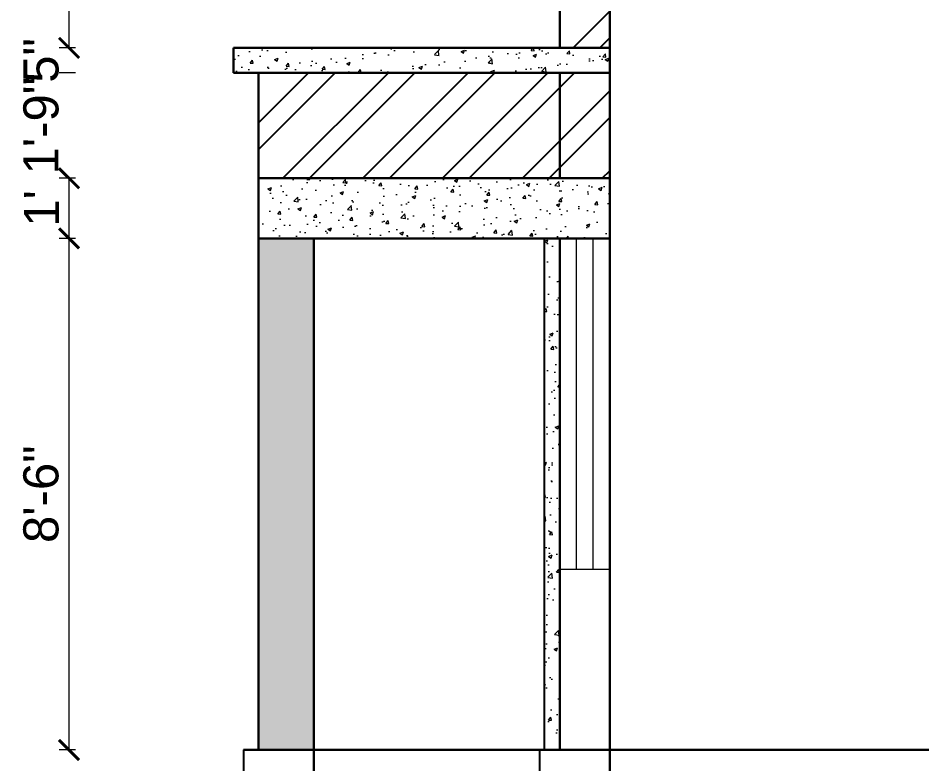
# Model space of a CAD drawing. Header units: inches. Extents: x -6800 to 96653, y -25814 to 17379.
# Drawn here: x 11025.7 to 11205.9, y -12571.9 to -12423.1 of the extents above; entities that cross this region are included whole.
import ezdxf

# ---------------------------------------------------------------- set-up
doc = ezdxf.new("R2010")
doc.units = ezdxf.units.IN
doc.header["$MEASUREMENT"] = 0
doc.header["$PDMODE"] = 34
for name, color, linetype, lineweight in [('Col ele', 50, 'Continuous', 25), ('dimension', 50, 'Continuous', 20), ('dimension @ 1', 50, 'Continuous', 20), ('Footing', 50, 'Continuous', 20), ('Hatch', 161, 'Continuous', 5), ('Wall', 90, 'Continuous', 30), ('Win ele', 211, 'Continuous', 15)]:
    doc.layers.add(name, color=color, linetype=linetype, lineweight=lineweight)
doc.styles.get("Standard").update_dxf_attribs({"font": 'arial.ttf'})
doc.dimstyles.get("Standard").update_dxf_attribs({"dimtxt": 7, "dimasz": 4, "dimexe": 2, "dimexo": 2, "dimgap": 2, "dimtad": 1, "dimdec": 0, "dimzin": 0, "dimdsep": 46, "dimlunit": 4, "dimtxsty": 'Standard', "dimblk": 'ARCHTICK', "dimcen": 0.25, "dimclrd": 256, "dimclre": 256, "dimclrt": 256, "dimadec": 0, "dimazin": 0, "dimtfac": 1, "dimtdec": 0, "dimtofl": 0, "dimtmove": 0, "dimatfit": 3, "dimfxl": 1, "dimfxlon": 1, "dimtolj": 1, "dimtzin": 0, "dimlwd": -1, "dimlwe": -1, "dimarcsym": 1})
pattern_1 = [(50, (0, 0), (7.1726018, -0.6275213), [0.75, -8.25]), (355, (0, 0), (-1.3875133, 7.5219213), [0.6, -6.6]), (100.451444, (0.598, -0.052), (5.7850885, 6.8944), [0.637402, -7.011421]), (46.1842, (0, 2), (10.6724133, -1.655193), [1.125, -12.375]), (96.635635, (0.889, 1.862), (9.3466195, 9.741186), [0.9561034, -10.5171376]), (351.184164, (0, 2), (9.3466195, 9.741186), [0.9, -9.9]), (21, (1, 1.5), (5.9690705, -4.026189), [0.75, -8.25]), (326, (1, 1.5), (2.4331533, 7.2515005), [0.6, -6.6]), (71.451445, (1.4974, 1.1645), (8.4022238, 3.2253115), [0.637402, -7.011421]), (37.5, (0, 0), (0.12159855, 3.32893854), [0, -6.52, 0, -6.7, 0, -6.625]), (7.5, (0, 0), (2.6306954, 3.9441171), [0, -3.82, 0, -6.37, 0, -2.525]), (327.5, (-2.23, 0), (5.33822436, -0.2255487), [0, -2.5, 0, -7.8, 0, -10.35]), (317.5, (-3.23, 0), (5.8318617, 1.0010498), [0, -3.25, 0, -5.18, 0, -7.35])]

# ---------------------------------------------------------------- blocks, each defined once
blk = doc.blocks.new('_ArchTick')
at = {"color": 0, "linetype": 'ByBlock', "const_width": 0.15}
blk.add_lwpolyline([(-0.5, -0.5), (0.5, 0.5)], dxfattribs=at)
blk = doc.blocks.new('*D723')
at = {"layer": 'Defpoints', "color": 0, "transparency": 16777216}
for p in [(11035.91, -12467.07), (11070.69, -12467.07), (11070.69, -12569.07)]:
    blk.add_point(p, dxfattribs=at)
at = {"layer": 'dimension', "transparency": 16777216}
for p, q in [((11037.16, -12467.07), (11033.91, -12467.07)), ((11035.91, -12569.07), (11035.91, -12467.07)), ((11037.16, -12569.07), (11033.91, -12569.07))]:
    blk.add_line(p, q, dxfattribs=at)
at = {"layer": 'dimension', "transparency": 16777216, "xscale": 4, "yscale": 4, "zscale": 4}
for p, rotation in [((11035.91, -12467.07), 90), ((11035.91, -12569.07), 270)]:
    blk.add_blockref('_ArchTick', p, dxfattribs=dict(at, rotation=rotation))
at = {"layer": 'dimension', "transparency": 16777216, "insert": (11030.34, -12518.07), "char_height": 7, "attachment_point": 5, "rotation": 90}
blk.add_mtext('\\A1;8\'-6"', dxfattribs=at)
blk = doc.blocks.new('*D722')
at = {"layer": 'Defpoints', "color": 0, "transparency": 16777216}
for p in [(11035.91, -12455.07), (11073.69, -12455.07), (11070.69, -12467.07)]:
    blk.add_point(p, dxfattribs=at)
at = {"layer": 'dimension', "transparency": 16777216}
for p, q in [((11037.16, -12455.07), (11033.91, -12455.07)), ((11035.91, -12467.07), (11035.91, -12455.07)), ((11037.16, -12467.07), (11033.91, -12467.07))]:
    blk.add_line(p, q, dxfattribs=at)
at = {"layer": 'dimension', "transparency": 16777216, "xscale": 4, "yscale": 4, "zscale": 4}
for p, rotation in [((11035.91, -12455.07), 90), ((11035.91, -12467.07), 270)]:
    blk.add_blockref('_ArchTick', p, dxfattribs=dict(at, rotation=rotation))
at = {"layer": 'dimension', "transparency": 16777216, "insert": (11030.4, -12461.07), "char_height": 7, "attachment_point": 5, "rotation": 90}
blk.add_mtext("\\A1;1'", dxfattribs=at)
blk = doc.blocks.new('*D721')
at = {"layer": 'Defpoints', "color": 0, "transparency": 16777216}
for p in [(11035.91, -12434.07), (11073.69, -12434.07), (11073.69, -12455.07)]:
    blk.add_point(p, dxfattribs=at)
at = {"layer": 'dimension', "transparency": 16777216}
for p, q in [((11037.16, -12434.07), (11033.91, -12434.07)), ((11037.16, -12455.07), (11033.91, -12455.07))]:
    blk.add_line(p, q, dxfattribs=at)
at = {"layer": 'dimension', "transparency": 16777216, "insert": (11030.34, -12444.57), "char_height": 7, "attachment_point": 5, "rotation": 90}
blk.add_mtext('\\A1;1\'-9"', dxfattribs=at)
blk = doc.blocks.new('*D720')
at = {"layer": 'Defpoints', "color": 0, "transparency": 16777216}
for p in [(11035.91, -12429.07), (11068.69, -12429.07), (11073.69, -12434.07)]:
    blk.add_point(p, dxfattribs=at)
at = {"layer": 'dimension', "transparency": 16777216}
for p, q in [((11037.16, -12429.07), (11033.91, -12429.07)), ((11037.16, -12434.07), (11033.91, -12434.07))]:
    blk.add_line(p, q, dxfattribs=at)
at = {"layer": 'dimension', "transparency": 16777216, "insert": (11030.35, -12431.57), "char_height": 7, "attachment_point": 5, "rotation": 90}
blk.add_mtext('\\A1;5"', dxfattribs=at)
blk = doc.blocks.new('*D719')
at = {"layer": 'Defpoints', "color": 0, "transparency": 16777216}
for p in [(11035.91, -12377.07), (11133.69, -12377.07), (11068.69, -12429.07)]:
    blk.add_point(p, dxfattribs=at)
at = {"layer": 'dimension', "transparency": 16777216}
for p, q in [((11037.16, -12377.07), (11033.91, -12377.07)), ((11035.91, -12429.07), (11035.91, -12377.07)), ((11037.16, -12429.07), (11033.91, -12429.07))]:
    blk.add_line(p, q, dxfattribs=at)
at = {"layer": 'dimension', "transparency": 16777216, "xscale": 4, "yscale": 4, "zscale": 4}
for p, rotation in [((11035.91, -12377.07), 90), ((11035.91, -12429.07), 270)]:
    blk.add_blockref('_ArchTick', p, dxfattribs=dict(at, rotation=rotation))
at = {"layer": 'dimension', "transparency": 16777216, "insert": (11030.41, -12403.07), "char_height": 7, "attachment_point": 5, "rotation": 90}
blk.add_mtext('\\A1;4\'-4"', dxfattribs=at)

msp = doc.modelspace()

# ---------------------------------------------------------------- hatches: boundary and pattern name
at = {"layer": 'Hatch', "lineweight": 25, "transparency": 33554687}
h = msp.add_hatch(dxfattribs=at)
h.set_pattern_fill('ANSI32', color=256, scale=30)
h.set_pattern_definition([(45, (2478.071, -12686.931), (-7.954951, 7.954951), []), (45, (2483.374, -12686.931), (-7.954951, 7.954951), [])])
h.paths.add_polyline_path([(11499.69, -12389.57), (11489.69, -12389.57), (11489.69, -12569.07), (11499.69, -12569.07)])
h.paths.add_polyline_path([(11143.69, -12377.07), (11133.69, -12377.07), (11133.69, -12429.07), (11143.69, -12429.07)])
h.paths.add_polyline_path([(11143.69, -12434.07), (11133.69, -12434.07), (11133.69, -12455.07), (11143.69, -12455.07)])
h.paths.add_polyline_path([(11133.69, -12434.07), (11073.69, -12434.07), (11073.69, -12455.07), (11133.69, -12455.07)])
at = {"layer": 'Hatch', "linetype": 'Continuous', "transparency": 33554579}
h = msp.add_hatch(dxfattribs=at)
h.set_pattern_fill('AR-CONC', color=256)
h.set_pattern_definition(pattern_1)
h.paths.add_polyline_path([(11073.69, -12569.07), (11084.69, -12569.07), (11084.69, -12467.07), (11073.69, -12467.07)])
h.paths.add_polyline_path([(11499.69, -12569.07), (11511.69, -12569.07), (11511.69, -12389.57), (11499.69, -12389.57)])
h = msp.add_hatch(dxfattribs=at)
h.set_pattern_fill('AR-CONC', color=256)
h.set_pattern_definition(pattern_1)
h.paths.add_polyline_path([(11073.69, -12455.07), (11073.69, -12467.07), (11143.69, -12467.07), (11143.69, -12455.07)])
h.paths.add_polyline_path([(11068.69, -12429.07), (11068.69, -12434.07), (11143.69, -12434.07), (11143.69, -12429.07)])
h = msp.add_hatch(dxfattribs=at)
h.set_pattern_fill('AR-CONC', color=256)
h.set_pattern_definition(pattern_1)
h.paths.add_polyline_path([(11130.69, -12569.07), (11133.69, -12569.07), (11133.69, -12467.07), (11130.69, -12467.07)])

# ---------------------------------------------------------------- linework, layer by layer
at = {"layer": 'Col ele', "lineweight": 25, "transparency": 33554687}
for q in [(11130.69, -12467.07), (11133.69, -12569.07)]:
    msp.add_line((11130.69, -12569.07), q, dxfattribs=at)
at = {"layer": 'Footing', "lineweight": 25, "transparency": 33554687}
for p, q in [((11070.69, -12569.07), (11070.69, -12629.07)), ((11084.69, -12629.07), (11084.69, -12569.07)), ((11129.69, -12569.07), (11129.69, -12629.07)), ((11143.69, -12629.07), (11143.69, -12569.07))]:
    msp.add_line(p, q, dxfattribs=at)
at = {"layer": 'Wall', "transparency": 33554687}
for p, q in [((11133.69, -12429.07), (11133.69, -12377.07)), ((11143.69, -12377.07), (11143.69, -12587.07)), ((11068.69, -12434.07), (11068.69, -12429.07)), ((11068.69, -12429.07), (11143.69, -12429.07)), ((11068.69, -12434.07), (11143.69, -12434.07)), ((11073.69, -12434.07), (11073.69, -12569.07)), ((11133.69, -12455.07), (11133.69, -12434.07)), ((11143.69, -12455.07), (11073.69, -12455.07)), ((11143.69, -12467.07), (11073.69, -12467.07)), ((11084.69, -12467.07), (11084.69, -12587.07)), ((11133.69, -12467.07), (11133.69, -12569.07)), ((11070.69, -12569.07), (11511.69, -12569.07))]:
    msp.add_line(p, q, dxfattribs=at)
at = {"layer": 'Win ele'}
for p, q in [((11133.69, -12533.07), (11133.69, -12467.07)), ((11137.02, -12533.07), (11137.02, -12467.07)), ((11140.35, -12533.07), (11140.35, -12467.07)), ((11143.69, -12467.07), (11143.69, -12533.07)), ((11143.69, -12533.07), (11133.69, -12533.07))]:
    msp.add_line(p, q, dxfattribs=at)

# ---------------------------------------------------------------- dimensions: what is measured, and where the dimension line sits
at = {"layer": 'dimension @ 1', "transparency": 33554651}
for base, p1, p2, picture, middle in [((11035.91, -12377.07), (11068.69, -12429.07), (11133.69, -12377.07), '*D719', (11030.41, -12403.07)), ((11035.91, -12429.07), (11073.69, -12434.07), (11068.69, -12429.07), '*D720', (11030.35, -12431.57)), ((11035.91, -12434.07), (11073.69, -12455.07), (11073.69, -12434.07), '*D721', (11030.34, -12444.57)), ((11035.91, -12455.07), (11070.69, -12467.07), (11073.69, -12455.07), '*D722', (11030.4, -12461.07)), ((11035.91, -12467.07), (11070.69, -12569.07), (11070.69, -12467.07), '*D723', (11030.34, -12518.07))]:
    dim = msp.add_linear_dim(base=base, p1=p1, p2=p2, angle=90, dimstyle='Standard', override={"dimscale": 1, "dimtix": 1, "dimtofl": 0, "dimtmove": 1, "dimatfit": 0, "dimfxl": 1.25}, dxfattribs=at)
    dim.commit()
    dim.dimension.update_dxf_attribs({"geometry": picture, "text_midpoint": middle})

doc.saveas('drawing.dxf')
